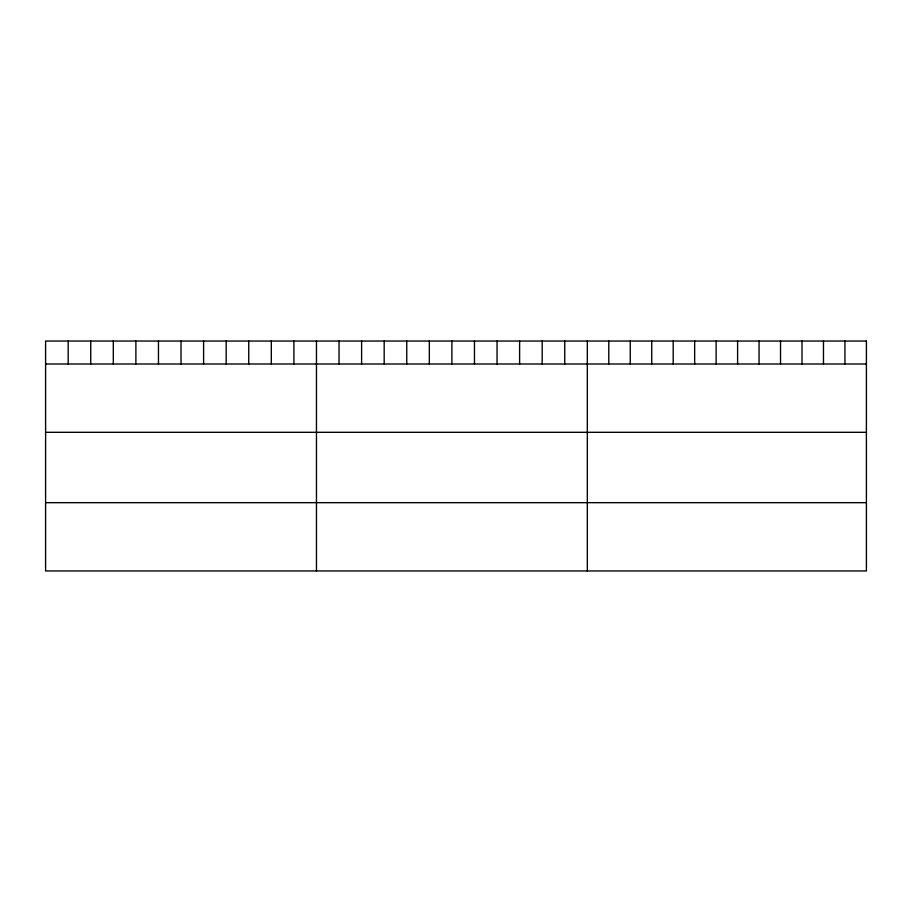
<?xml version="1.0" encoding="UTF-8"?>
<svg xmlns="http://www.w3.org/2000/svg" width="912" height="912" viewBox="0 0 912 912"><rect width="100%" height="100%" fill="white"/><g stroke="black" fill="none" stroke-linecap="round" stroke-linejoin="round"><path stroke-width="1.37" d="M45.6 364.002L866.4 364.002M45.6 432.299L866.4 432.299M45.6 502.672L866.4 502.672M844.934 341.042L844.934 364.002M823.468 341.042L823.468 364.002M802.001 341.042L802.001 364.002M780.535 341.042L780.535 364.002M759.069 341.042L759.069 364.002M737.603 341.042L737.603 364.002M716.125 341.042L716.125 364.002M694.659 341.042L694.659 364.002M673.193 341.042L673.193 364.002M651.727 341.042L651.727 364.002M630.26 341.042L630.26 364.002M608.794 341.042L608.794 364.002M587.328 341.042L587.328 570.958M564.756 341.042L564.756 364.002M542.184 341.042L542.184 364.002M519.612 341.042L519.612 364.002M497.04 341.042L497.04 364.002M474.468 341.042L474.468 364.002M451.896 341.042L451.896 364.002M429.324 341.042L429.324 364.002M406.752 341.042L406.752 364.002M384.18 341.042L384.18 364.002M361.608 341.042L361.608 364.002M339.036 341.042L339.036 364.002M316.464 341.042L316.464 570.958M293.892 341.042L293.892 364.002M271.32 341.042L271.32 364.002M248.748 341.042L248.748 364.002M226.176 341.042L226.176 364.002M203.604 341.042L203.604 364.002M181.032 341.042L181.032 364.002M158.46 341.042L158.46 364.002M135.888 341.042L135.888 364.002M113.316 341.042L113.316 364.002M90.744 341.042L90.744 364.002M68.172 341.042L68.172 364.002M866.4 341.042L45.6 341.042L45.6 570.958L866.4 570.958L866.4 341.042"/></g></svg>
